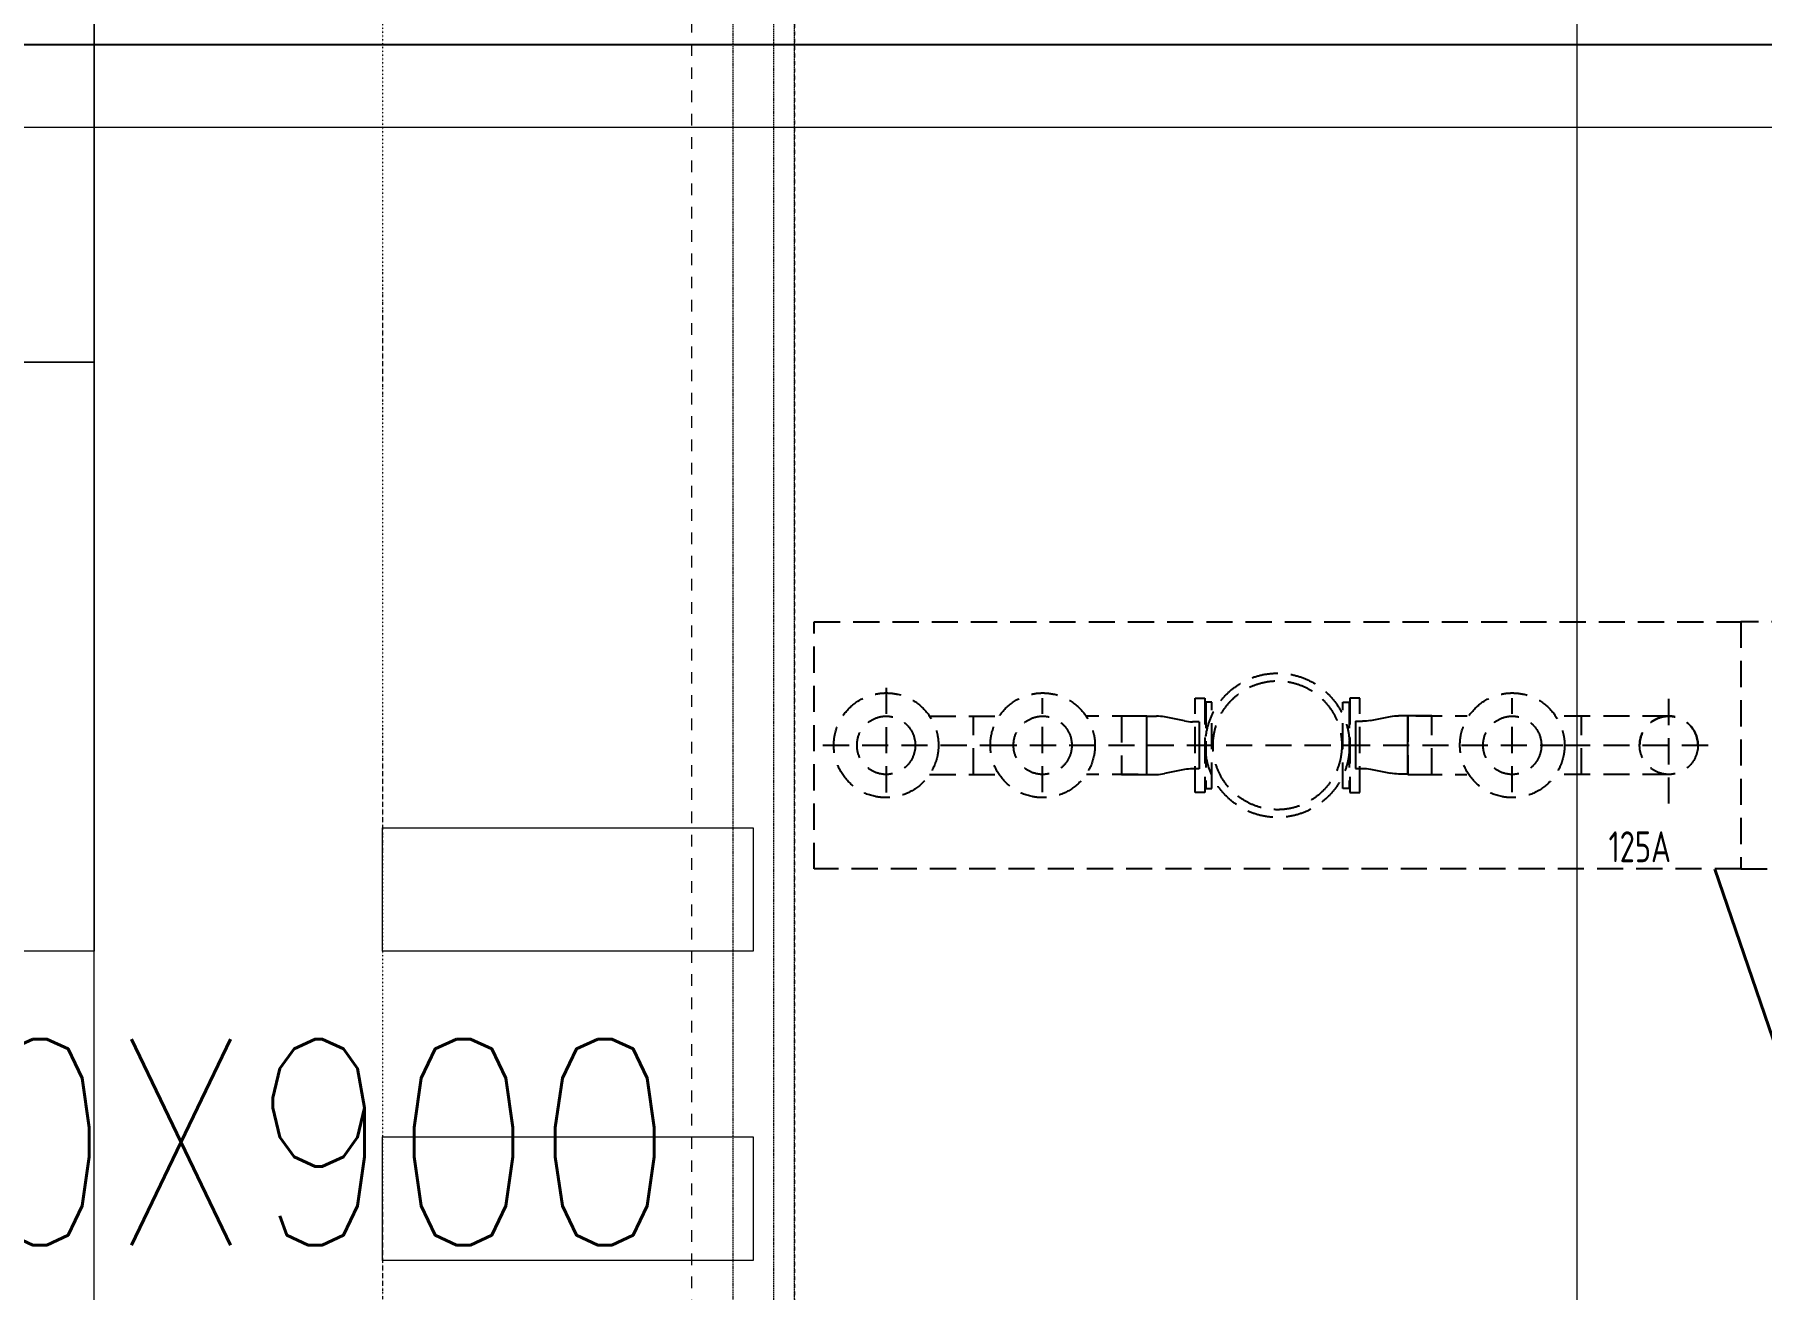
# Model space of a CAD drawing. Extents: x -32000 to 416743, y -254124 to 144214.
# Drawn here: x 251755 to 255947, y 66179 to 69225 of the extents above; entities that cross this region are included whole.
import ezdxf
from ezdxf.enums import TextEntityAlignment as Align

# ---------------------------------------------------------------- set-up
doc = ezdxf.new("R2010")
doc.units = 0
doc.header["$LTSCALE"] = 10
for name, pattern in [('H12PL4$0$JJP_三點線', [0.9, 0.3, -0.15, 0, -0.15, 0, -0.15, 0, -0.15]), ('H12PL4$0$TAI_虛線', [5.644, 2.822, -2.822]), ('XFM1Q40$0$CENTER2', [1.125, 0.75, -0.125, 0.125, -0.125]), ('XFM1Q40$0$HIDDEN', [9.525, 6.35, -3.175]), ('XFM7P40ICA$0$H12PL4$0$DOTK1', [0.01, 0.005, -0.005]), ('XFM7P40ICA$0$H12PL4$0$JJP_三點線', [0.9, 0.3, -0.15, 0, -0.15, 0, -0.15, 0, -0.15]), ('XFM7P40ICA$0$H12PL4$0$JJP_虛線(退縮線、投影線、地下室範圍、非屬本工程、圖面分區)', [0.45, 0.3, -0.15])]:
    doc.linetypes.add(name, pattern=pattern)
for name, color, linetype in [('H12PL4$0$S-GRID', 252, 'Continuous'), ('H12PL4$0$S-SLAB-SHOW', 252, 'Continuous'), ('XFM1D40$0$M-CWTR-TEXT', 250, 'Continuous'), ('XFM1P40$0$M-PIPE-TEXT', 250, 'Continuous'), ('XFM1Q40$0$M-FOUN-LINE', 2, 'Continuous'), ('XFM1Q40$0$M-PIPE-CHWR13', 94, 'Continuous'), ('XFM1Q40$0$M-PIPE-CHWR13_CL', 93, 'XFM1Q40$0$CENTER2'), ('XFM1Q40$0$M-PIPE-CHWS5', 160, 'Continuous'), ('XFM1Q40$0$M-PIPE-CHWS5_CL', 161, 'XFM1Q40$0$CENTER2'), ('XFM1Q40$0$M-PIPE-VAVE', 2, 'Continuous'), ('XFM1Q40$0$M-PIPE-WWR28', 22, 'Continuous'), ('XFM1Q40$0$M-PIPE-WWS35', 10, 'Continuous'), ('XFM1Q40$0$TYPE14X10', 7, 'Continuous'), ('XFM7P40ICA$0$H12PL4$0$A-WALL-EX', 252, 'Continuous'), ('XFM7P40ICA$0$H12PL4$0$L40_19_MEJI', 252, 'Continuous'), ('XFM7P40ICA$0$H12PL4$0$L40_19_SUGATAD', 252, 'Continuous'), ('XFM7P40ICA$0$H12PL4$0$L40_19_設備基礎', 252, 'Continuous'), ('XFM7P40ICA$0$H12PL4$0$S-GRID', 252, 'Continuous')]:
    doc.layers.add(name, color=color, linetype=linetype)
doc.styles.add('XFM1D40$0$12P7-XCM2P10$0$AA-TXT', font='simplex.shx', dxfattribs={"bigfont": 'china.shx'})
doc.styles.add('XFM1P40$0$aa-txt', font='simplex.shx', dxfattribs={"width": 0.8, "height": 25, "bigfont": 'chineset.shx'})
doc.styles.add('XFM1Q40$0$aa-txt', font='isocp.shx', dxfattribs={"bigfont": 'chineset.shx'})

# ---------------------------------------------------------------- blocks, each defined once
blk = doc.blocks.new('H12PL4')
at = {"layer": 'H12PL4$0$S-GRID', "linetype": 'H12PL4$0$JJP_三點線', "lineweight": 0}
blk.add_line((252600, 128250), (252600, -28000), dxfattribs=at)
at = {"layer": 'H12PL4$0$S-SLAB-SHOW', "linetype": 'H12PL4$0$TAI_虛線', "lineweight": 0, "flags": 128}
blk.add_lwpolyline([(253350, 87149.7), (253350, 32850)], dxfattribs=at)
blk = doc.blocks.new('XFM1D40')
at = {"layer": 'XFM1D40$0$M-CWTR-TEXT', "style": 'XFM1D40$0$12P7-XCM2P10$0$AA-TXT', "width": 0.8}
blk.add_text('2200X900', height=500, dxfattribs=at).set_placement((250567.9, 66537), align=Align.MIDDLE_LEFT)
blk = doc.blocks.new('XFM1P40')
at = {"layer": 'XFM1P40$0$M-PIPE-TEXT', "style": 'XFM1P40$0$aa-txt'}
blk.add_text('V.D', height=500, dxfattribs=at).set_placement((255813.1, 66949, 0), align=Align.MIDDLE_LEFT)
blk = doc.blocks.new('XFM1Q40$0$A$C10876e96')
at = {"layer": 'XFM1Q40$0$TYPE14X10', "color": 22}
blk.add_line((11918.2, 0), (1318.2, 0), dxfattribs=at)
blk = doc.blocks.new('XFM1Q40$0$R5-4')
for p, q in [((-5.72, 0), (-5.72, -1.64)), ((-5.72, 0), (5.71, 0)), ((-5.91, -3.58), (-6.88, -8.48)), ((5.71, 0), (5.71, -1.64)), ((5.91, -3.58), (6.88, -8.48)), ((-7.07, -12.7), (-7.07, -10.42)), ((7.07, -12.7), (7.07, -10.42)), ((7.07, -12.7), (-7.07, -12.7))]:
    blk.add_line(p, q)
for centre, start, end in [((-15.72, -1.64), 348.8131, 0), ((15.71, -1.64), 180, 191.1869), ((2.93, -10.42), 168.8131, 180), ((-2.93, -10.42), 0, 11.1869)]:
    blk.add_arc(centre, 10, start, end)
blk = doc.blocks.new('XFM1Q40')
at = {"layer": 'XFM1Q40$0$M-FOUN-LINE', "color": 252, "linetype": 'XFM1Q40$0$HIDDEN'}
for points in [[(255897.4, 67200), (253647.4, 67200), (253647.4, 67800), (255897.4, 67800)], [(255897.4, 67200), (258797.4, 67200), (258797.4, 67800), (255897.4, 67800)]]:
    blk.add_lwpolyline(points, close=True, dxfattribs=at)
at = {"layer": 'XFM1Q40$0$M-PIPE-CHWR13', "color": 252, "linetype": 'XFM1Q40$0$HIDDEN'}
for p, q in [((254434.4, 67570.7), (254308.9, 67570.7)), ((255108.7, 67571.6), (255233.1, 67571.6)), ((254434.4, 67429.3), (254308.9, 67429.3)), ((255108.7, 67429.3), (255232.5, 67429.3))]:
    blk.add_line(p, q, dxfattribs=at)
for points in [[(254455.6, 67429.3), (254455.6, 67570.7), (254393.9, 67570.7), (254393.9, 67429.3)], [(255089.2, 67571.6), (255089.2, 67429.3), (255147.5, 67429.3), (255147.5, 67571.6)]]:
    blk.add_lwpolyline(points, close=True, dxfattribs=at)
blk.add_circle((254202.4, 67500), 70.7, dxfattribs=at)
at = {"layer": 'XFM1Q40$0$M-PIPE-CHWR13_CL', "color": 252, "linetype": 'XFM1Q40$0$HIDDEN'}
for p, q in [((254202.4, 67385.9), (254202.4, 67614.1)), ((255342.4, 67385.9), (255342.4, 67614.1)), ((254076.4, 67500), (255465, 67500))]:
    blk.add_line(p, q, dxfattribs=at)
at = {"layer": 'XFM1Q40$0$M-PIPE-CHWS5', "color": 252, "linetype": 'XFM1Q40$0$HIDDEN'}
for p, q in [((253927.9, 67570.7), (254097.9, 67570.7)), ((254034.3, 67429.3), (254034.3, 67570.7)), ((255722.4, 67570.7, 0), (255451.9, 67570.7, 0)), ((255510.4, 67429.3, 0), (255510.4, 67570.7, 0)), ((253927.9, 67429.3), (254097.9, 67429.3)), ((255722.4, 67429.3, 0), (255451.9, 67429.3, 0))]:
    blk.add_line(p, q, dxfattribs=at)
for centre in [(253822.4, 67500), (255722.4, 67500, 0)]:
    blk.add_circle(centre, 70.7, dxfattribs=at)
at = {"layer": 'XFM1Q40$0$M-PIPE-CHWS5_CL', "color": 252, "linetype": 'XFM1Q40$0$HIDDEN'}
for p, q in [((253822.4, 67639.6), (253822.4, 67360.5)), ((255722.4, 67358.5), (255722.4, 67641.5, 0)), ((253669, 67500), (254076.4, 67500)), ((255468.4, 67500, 0), (255834, 67500, 0))]:
    blk.add_line(p, q, dxfattribs=at)
at = {"layer": 'XFM1Q40$0$M-PIPE-VAVE', "color": 252, "linetype": 'XFM1Q40$0$HIDDEN'}
for points in [[(254596.4, 67614.3), (254596.4, 67385.7), (254572.6, 67385.7), (254572.6, 67614.3)], [(254598.4, 67395), (254613.4, 67395), (254613.4, 67605), (254598.4, 67605)], [(254946.4, 67395), (254931.4, 67395), (254931.4, 67605), (254946.4, 67605)], [(254948.4, 67614.3), (254948.4, 67385.7), (254972.2, 67385.7), (254972.2, 67614.3)]]:
    blk.add_lwpolyline(points, close=True, dxfattribs=at)
for centre, radius in [((254772.4, 67500), 175), ((253822.4, 67500), 127), ((254202.4, 67500), 127), ((254772.4, 67500), 156.3), ((255342.4, 67500), 127)]:
    blk.add_circle(centre, radius, dxfattribs=at)
at = {"layer": 'XFM1Q40$0$M-PIPE-WWR28', "color": 252, "linetype": 'XFM1Q40$0$HIDDEN'}
blk.add_line((254202.4, 67570.7), (254202.4, 67570.7), dxfattribs=at)
blk.add_circle((255342.4, 67500), 70.7, dxfattribs=at)
at = {"layer": 'XFM1Q40$0$M-PIPE-WWS35', "color": 252, "linetype": 'XFM1Q40$0$HIDDEN'}
blk.add_arc((255722.4, 67500, 0), 70.7, 0, 180, dxfattribs=at)
blk.add_blockref('XFM1Q40$0$A$C10876e96', (248206.8, 69200))
at = {"layer": 'XFM1Q40$0$M-PIPE-CHWR13', "color": 252, "linetype": 'XFM1Q40$0$HIDDEN', "yscale": 10, "zscale": 10}
for p, xscale, rotation in [((254582.6, 67500), 10, 270), ((254962.2, 67501), -10, 90)]:
    blk.add_blockref('XFM1Q40$0$R5-4', p, dxfattribs=dict(at, xscale=xscale, rotation=rotation))
at = {"layer": 'XFM1Q40$0$M-FOUN-LINE', "color": 252, "linetype": 'XFM1Q40$0$HIDDEN', "style": 'XFM1Q40$0$aa-txt', "width": 0.8}
blk.add_text('125A', height=75, dxfattribs=at).set_placement((255652, 67253.8, 0), align=Align.MIDDLE_CENTER)
blk = doc.blocks.new('XFM7P40ICA$0$H12PL4')
at = {"layer": 'XFM7P40ICA$0$H12PL4$0$A-WALL-EX', "linetype": 'XFM7P40ICA$0$H12PL4$0$JJP_虛線(退縮線、投影線、地下室範圍、非屬本工程、圖面分區)', "lineweight": 0}
blk.add_line((253550, 32650), (253550, 87350), dxfattribs=at)
at = {"layer": 'XFM7P40ICA$0$H12PL4$0$A-WALL-EX', "linetype": 'XFM7P40ICA$0$H12PL4$0$JJP_虛線(退縮線、投影線、地下室範圍、非屬本工程、圖面分區)', "lineweight": 0, "flags": 128}
for points in [[(253600, 32550), (253600, 87500)], [(253450, 87350), (253450, 32650)]]:
    blk.add_lwpolyline(points, dxfattribs=at)
at = {"layer": 'XFM7P40ICA$0$H12PL4$0$L40_19_MEJI', "lineweight": 0}
for p, q in [((251900, 32860), (251900, 90200)), ((255500, 32860), (255500, 89775)), ((251640, 69000), (260600, 69000))]:
    blk.add_line(p, q, dxfattribs=at)
at = {"layer": 'XFM7P40ICA$0$H12PL4$0$L40_19_MEJI', "lineweight": 0, "flags": 128}
for points in [[(245950, 68430), (245950, 69860), (251900, 69860), (251900, 68430)], [(245950, 67000), (245950, 68430), (251900, 68430), (251900, 67000)]]:
    blk.add_lwpolyline(points, close=True, dxfattribs=at)
at = {"layer": 'XFM7P40ICA$0$H12PL4$0$L40_19_SUGATAD', "linetype": 'XFM7P40ICA$0$H12PL4$0$DOTK1', "lineweight": 0}
blk.add_line((253600, 87500), (253600, 32500), dxfattribs=at)
at = {"layer": 'XFM7P40ICA$0$H12PL4$0$L40_19_設備基礎', "lineweight": 0, "flags": 128}
for points in [[(252600, 67000), (252600, 67300), (253500, 67300), (253500, 67000)], [(252600, 66250), (252600, 66550), (253500, 66550), (253500, 66250)]]:
    blk.add_lwpolyline(points, close=True, dxfattribs=at)
at = {"layer": 'XFM7P40ICA$0$H12PL4$0$S-GRID', "linetype": 'XFM7P40ICA$0$H12PL4$0$JJP_三點線', "lineweight": 0}
blk.add_line((252600, 128250), (252600, -28000), dxfattribs=at)
blk = doc.blocks.new('XFM7P40ICA')
blk.add_blockref('XFM7P40ICA$0$H12PL4', (0, 0))

msp = doc.modelspace()

# ---------------------------------------------------------------- block references
for name in ['XFM1P40', 'H12PL4', 'XFM7P40ICA', 'XFM1D40', 'XFM1Q40']:
    msp.add_blockref(name, (0, 0))

doc.saveas('drawing.dxf')
